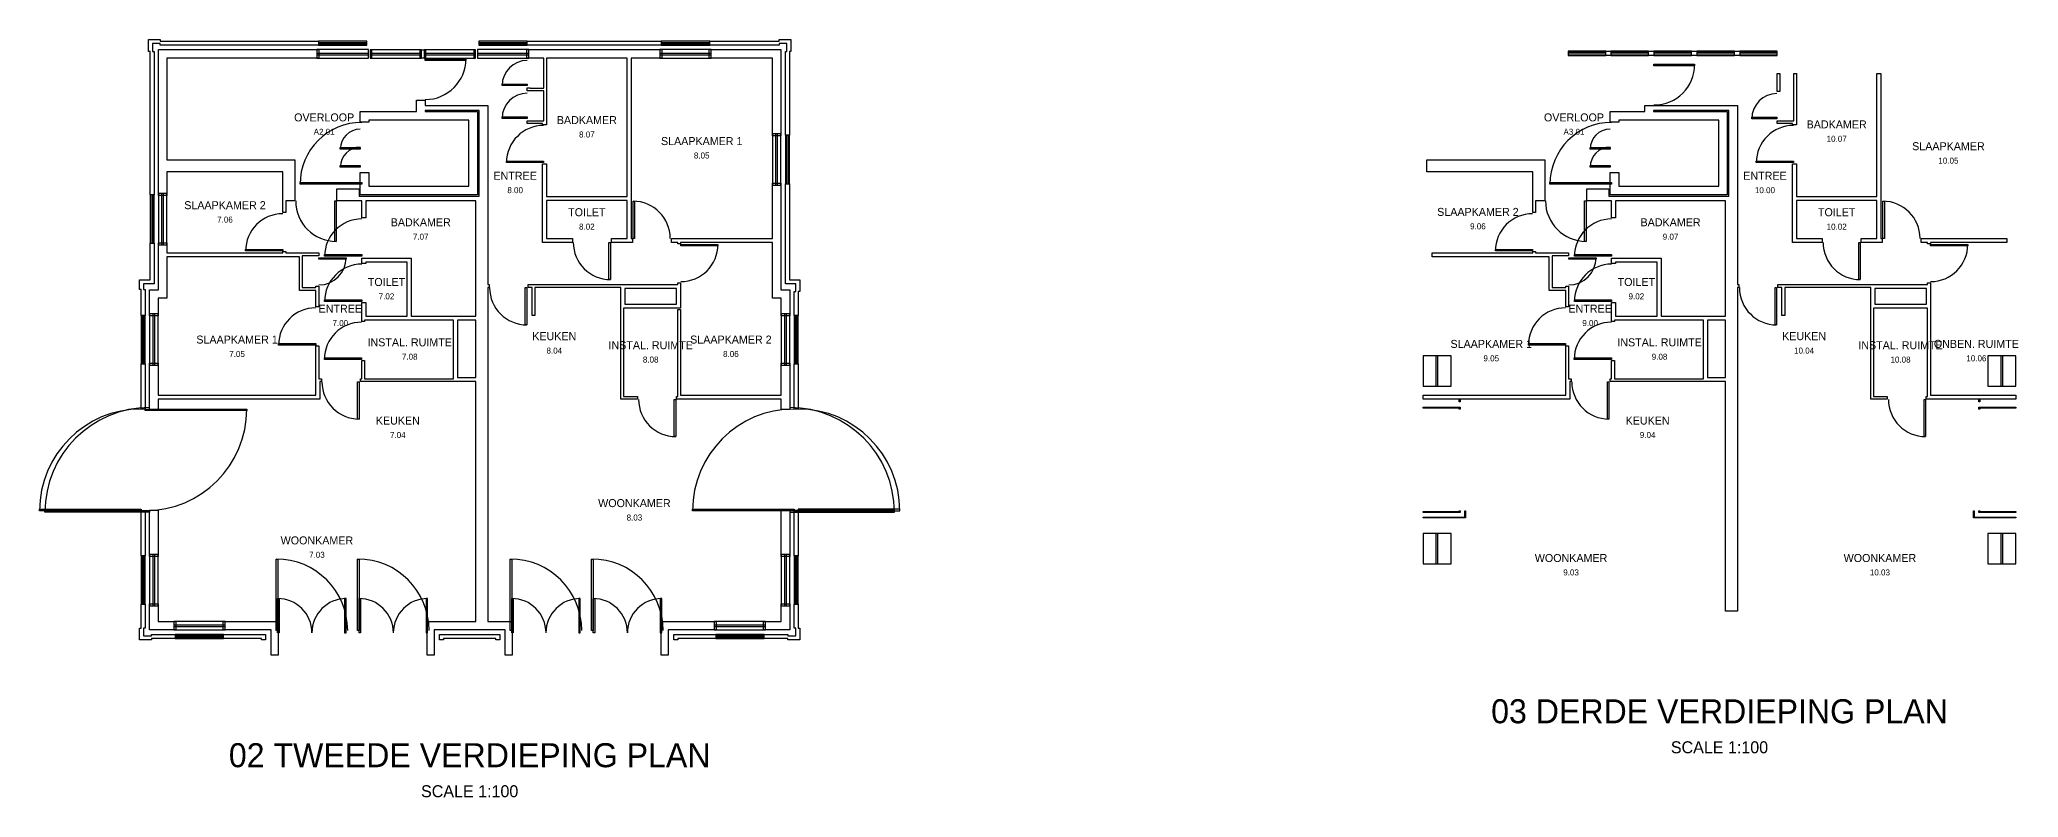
# Model space of a CAD drawing. Header units: metres. Extents: x 0 to 115, y -4 to 24.
# Drawn here: x 65.28 to 114.74, y -3.28 to 15.65 of the extents above; entities that cross this region are included whole.
import ezdxf
from ezdxf.enums import TextEntityAlignment as Align

# ---------------------------------------------------------------- set-up
doc = ezdxf.new("R2010")
doc.units = ezdxf.units.M
for name, color, linetype in [('A-ANNO-TTLB', 7, 'Continuous'), ('A-AREA-IDEN', 7, 'Continuous'), ('A-DOOR', 7, 'Continuous'), ('A-GLAZ', 7, 'Continuous'), ('A-WALL', 7, 'Continuous')]:
    doc.layers.add(name, color=color, linetype=linetype)

msp = doc.modelspace()

# ---------------------------------------------------------------- linework, layer by layer
at = {"layer": 'A-DOOR'}
for p, q in [((74.918, 15.169), (75.934, 15.169)), ((74.918, 15.129), (74.918, 15.169)), ((75.934, 15.129), (74.918, 15.129)), ((75.934, 15.169), (75.934, 15.129)), ((105.63, 15.032), (106.646, 15.032)), ((105.63, 14.992), (105.63, 15.032)), ((106.646, 14.992), (105.63, 14.992)), ((106.646, 15.032), (106.646, 14.992)), ((76.839, 14.499), (76.839, 14.539)), ((76.839, 14.539), (77.469, 14.539)), ((77.469, 14.499), (76.839, 14.499)), ((77.469, 14.539), (77.469, 14.499)), ((76.839, 13.681), (76.839, 13.721)), ((76.839, 13.721), (77.469, 13.721)), ((77.469, 13.681), (76.839, 13.681)), ((77.469, 13.721), (77.469, 13.681)), ((108.073, 13.671), (108.073, 13.711)), ((108.073, 13.711), (108.703, 13.711)), ((108.703, 13.671), (108.073, 13.671)), ((108.703, 13.711), (108.703, 13.671)), ((72.794, 12.912), (72.794, 12.952)), ((72.794, 12.952), (73.294, 12.952)), ((72.794, 12.912), (72.794, 12.952)), ((72.794, 12.952), (73.294, 12.952)), ((73.294, 12.912), (72.794, 12.912)), ((73.294, 12.912), (72.794, 12.912)), ((73.294, 12.952), (73.294, 12.912)), ((73.294, 12.952), (73.294, 12.912)), ((104.033, 12.912), (104.033, 12.952)), ((104.033, 12.952), (104.533, 12.952)), ((104.033, 12.912), (104.033, 12.952)), ((104.033, 12.952), (104.533, 12.952)), ((104.533, 12.912), (104.033, 12.912)), ((104.533, 12.912), (104.033, 12.912)), ((104.533, 12.952), (104.533, 12.912)), ((104.533, 12.952), (104.533, 12.912)), ((72.794, 12.462), (72.794, 12.502)), ((72.794, 12.502), (73.294, 12.502)), ((72.794, 12.462), (72.794, 12.502)), ((72.794, 12.502), (73.294, 12.502)), ((73.294, 12.462), (72.794, 12.462)), ((73.294, 12.462), (72.794, 12.462)), ((73.294, 12.502), (73.294, 12.462)), ((73.294, 12.502), (73.294, 12.462)), ((76.947, 12.575), (76.947, 12.615)), ((76.947, 12.615), (77.877, 12.615)), ((77.877, 12.575), (76.947, 12.575)), ((77.877, 12.615), (77.877, 12.575)), ((104.033, 12.462), (104.033, 12.502)), ((104.033, 12.502), (104.533, 12.502)), ((104.033, 12.462), (104.033, 12.502)), ((104.033, 12.502), (104.533, 12.502)), ((104.533, 12.462), (104.033, 12.462)), ((104.533, 12.462), (104.033, 12.462)), ((104.533, 12.502), (104.533, 12.462)), ((104.533, 12.502), (104.533, 12.462)), ((108.186, 12.575), (108.186, 12.615)), ((108.186, 12.615), (109.116, 12.615)), ((109.116, 12.575), (108.186, 12.575)), ((109.116, 12.615), (109.116, 12.575)), ((71.789, 12.039), (71.789, 12.079)), ((71.789, 12.079), (73.332, 12.079)), ((73.332, 12.039), (71.789, 12.039)), ((73.332, 12.079), (73.332, 12.039)), ((103.028, 12.039), (103.028, 12.079)), ((103.028, 12.079), (104.571, 12.079)), ((104.571, 12.039), (103.028, 12.039)), ((104.571, 12.079), (104.571, 12.039)), ((72.655, 10.606), (72.655, 11.622)), ((72.655, 11.622), (72.695, 11.622)), ((72.695, 11.622), (72.695, 10.606)), ((80.111, 10.682), (80.111, 11.612)), ((80.111, 11.612), (80.151, 11.612)), ((80.151, 11.612), (80.151, 10.682)), ((103.894, 10.606), (103.894, 11.622)), ((103.894, 11.622), (103.934, 11.622)), ((103.934, 11.622), (103.934, 10.606)), ((111.35, 10.682), (111.35, 11.612)), ((111.35, 11.612), (111.39, 11.612)), ((111.39, 11.612), (111.39, 10.682)), ((70.427, 10.369), (70.427, 10.409)), ((70.427, 10.409), (71.357, 10.409)), ((71.357, 10.409), (71.357, 10.369)), ((72.695, 10.606), (72.655, 10.606)), ((79.508, 9.652), (79.508, 10.582)), ((79.508, 10.582), (79.548, 10.582)), ((79.548, 10.582), (79.548, 9.652)), ((80.151, 10.682), (80.111, 10.682)), ((81.305, 10.533), (82.234, 10.533)), ((81.305, 10.493), (81.305, 10.533)), ((82.234, 10.493), (81.305, 10.493)), ((82.234, 10.533), (82.234, 10.493)), ((101.666, 10.369), (101.666, 10.409)), ((101.666, 10.409), (102.596, 10.409)), ((102.596, 10.409), (102.596, 10.369)), ((103.934, 10.606), (103.894, 10.606)), ((110.747, 9.652), (110.747, 10.582)), ((110.747, 10.582), (110.787, 10.582)), ((110.787, 10.582), (110.787, 9.652)), ((111.39, 10.682), (111.35, 10.682)), ((112.543, 10.533), (113.474, 10.533)), ((112.543, 10.493), (112.543, 10.533)), ((113.474, 10.493), (112.543, 10.493)), ((113.474, 10.533), (113.474, 10.493)), ((71.357, 10.369), (70.427, 10.369)), ((72.262, 10.201), (72.942, 10.201)), ((72.262, 10.161), (72.262, 10.201)), ((72.942, 10.161), (72.262, 10.161)), ((72.402, 10.238), (72.402, 10.278)), ((72.402, 10.278), (73.332, 10.278)), ((73.332, 10.238), (72.402, 10.238)), ((72.942, 10.201), (72.942, 10.161)), ((73.332, 10.278), (73.332, 10.238)), ((102.596, 10.369), (101.666, 10.369)), ((103.501, 10.201), (104.181, 10.201)), ((103.501, 10.161), (103.501, 10.201)), ((104.181, 10.161), (103.501, 10.161)), ((103.641, 10.238), (103.641, 10.278)), ((103.641, 10.278), (104.571, 10.278)), ((104.571, 10.238), (103.641, 10.238)), ((104.181, 10.201), (104.181, 10.161)), ((104.571, 10.278), (104.571, 10.238)), ((77.417, 8.522), (77.417, 9.452)), ((77.417, 9.452), (77.457, 9.452)), ((77.457, 9.452), (77.457, 8.522)), ((79.548, 9.652), (79.508, 9.652)), ((108.656, 8.522), (108.656, 9.452)), ((108.656, 9.452), (108.696, 9.452)), ((108.696, 9.452), (108.696, 8.522)), ((110.787, 9.652), (110.747, 9.652)), ((72.402, 9.11), (72.402, 9.15)), ((72.402, 9.15), (73.332, 9.15)), ((73.332, 9.11), (72.402, 9.11)), ((73.332, 9.15), (73.332, 9.11)), ((103.641, 9.11), (103.641, 9.15)), ((103.641, 9.15), (104.571, 9.15)), ((104.571, 9.11), (103.641, 9.11)), ((104.571, 9.15), (104.571, 9.11)), ((77.457, 8.522), (77.417, 8.522)), ((108.696, 8.522), (108.656, 8.522)), ((71.252, 8.018), (71.252, 8.058)), ((71.252, 8.058), (72.182, 8.058)), ((72.182, 8.018), (71.252, 8.018)), ((72.182, 8.058), (72.182, 8.018)), ((102.491, 8.018), (102.491, 8.058)), ((102.491, 8.058), (103.421, 8.058)), ((103.421, 8.018), (102.491, 8.018)), ((103.421, 8.058), (103.421, 8.018)), ((72.397, 7.66), (72.397, 7.7)), ((72.397, 7.7), (73.327, 7.7)), ((73.327, 7.66), (72.397, 7.66)), ((73.327, 7.7), (73.327, 7.66)), ((103.636, 7.66), (103.636, 7.7)), ((103.636, 7.7), (104.566, 7.7)), ((104.566, 7.66), (103.636, 7.66)), ((104.566, 7.7), (104.566, 7.66)), ((73.226, 6.169), (73.226, 7.099)), ((73.226, 7.099), (73.266, 7.099)), ((73.266, 7.099), (73.266, 6.169)), ((104.465, 6.169), (104.465, 7.099)), ((104.465, 7.099), (104.505, 7.099)), ((104.505, 7.099), (104.505, 6.169)), ((81.141, 5.729), (81.141, 6.659)), ((81.141, 6.659), (81.181, 6.659)), ((81.181, 6.659), (81.181, 5.729)), ((112.38, 5.729), (112.38, 6.659)), ((112.38, 6.659), (112.42, 6.659)), ((112.42, 6.659), (112.42, 5.729)), ((67.918, 6.42), (70.458, 6.42)), ((67.918, 6.38), (67.918, 6.42)), ((70.458, 6.38), (67.918, 6.38)), ((70.458, 6.42), (70.458, 6.38)), ((73.266, 6.169), (73.226, 6.169)), ((104.505, 6.169), (104.465, 6.169)), ((81.181, 5.729), (81.141, 5.729)), ((112.42, 5.729), (112.38, 5.729)), ((65.278, 3.88), (65.278, 3.92)), ((65.278, 3.92), (67.818, 3.92)), ((67.818, 3.88), (65.278, 3.88)), ((65.412, 3.842), (65.412, 3.882)), ((65.412, 3.882), (68.028, 3.882)), ((68.028, 3.842), (65.412, 3.842)), ((67.818, 3.92), (67.818, 3.88)), ((68.028, 3.882), (68.028, 3.842)), ((81.598, 3.88), (81.598, 3.92)), ((81.598, 3.92), (84.138, 3.92)), ((84.138, 3.88), (81.598, 3.88)), ((86.644, 3.882), (84.028, 3.882)), ((84.028, 3.882), (84.028, 3.842)), ((84.028, 3.842), (86.644, 3.842)), ((84.138, 3.92), (84.138, 3.88)), ((86.778, 3.92), (84.238, 3.92)), ((84.238, 3.92), (84.238, 3.88)), ((84.238, 3.88), (86.778, 3.88)), ((86.644, 3.842), (86.644, 3.882)), ((86.778, 3.88), (86.778, 3.92)), ((71.192, 0.885), (71.192, 2.672)), ((71.192, 2.672), (71.232, 2.672)), ((71.232, 2.672), (71.232, 0.885)), ((73.227, 0.885), (73.227, 2.672)), ((73.227, 2.672), (73.267, 2.672)), ((73.267, 2.672), (73.267, 0.885)), ((77.042, 0.885), (77.042, 2.672)), ((77.042, 2.672), (77.082, 2.672)), ((77.082, 2.672), (77.082, 0.885)), ((79.077, 0.885), (79.077, 2.672)), ((79.077, 2.672), (79.117, 2.672)), ((79.117, 2.672), (79.117, 0.885)), ((71.228, 0.827), (71.228, 1.684)), ((71.228, 1.684), (71.268, 1.684)), ((71.268, 1.684), (71.268, 0.827)), ((72.943, 1.684), (72.903, 1.684)), ((72.903, 1.684), (72.903, 0.827)), ((72.943, 0.827), (72.943, 1.684)), ((73.263, 0.827), (73.263, 1.684)), ((73.263, 1.684), (73.303, 1.684)), ((73.303, 1.684), (73.303, 0.827)), ((74.978, 1.684), (74.938, 1.684)), ((74.938, 1.684), (74.938, 0.827)), ((74.978, 0.827), (74.978, 1.684)), ((77.078, 0.827), (77.078, 1.684)), ((77.078, 1.684), (77.118, 1.684)), ((77.118, 1.684), (77.118, 0.827)), ((78.793, 1.684), (78.753, 1.684)), ((78.753, 1.684), (78.753, 0.827)), ((78.793, 0.827), (78.793, 1.684)), ((79.113, 0.827), (79.113, 1.684)), ((79.113, 1.684), (79.153, 1.684)), ((79.153, 1.684), (79.153, 0.827)), ((80.828, 1.684), (80.788, 1.684)), ((80.788, 1.684), (80.788, 0.827)), ((80.828, 0.827), (80.828, 1.684)), ((71.232, 0.885), (71.192, 0.885)), ((71.268, 0.827), (71.228, 0.827)), ((72.903, 0.827), (72.943, 0.827)), ((73.267, 0.885), (73.227, 0.885)), ((73.303, 0.827), (73.263, 0.827)), ((74.938, 0.827), (74.978, 0.827)), ((77.082, 0.885), (77.042, 0.885)), ((77.118, 0.827), (77.078, 0.827)), ((78.753, 0.827), (78.793, 0.827)), ((79.117, 0.885), (79.077, 0.885)), ((79.153, 0.827), (79.113, 0.827)), ((80.788, 0.827), (80.828, 0.827))]:
    msp.add_line(p, q, dxfattribs=at)
for centre, radius, start, end in [((74.918, 15.169), 1.016, -90, 0), ((77.469, 14.499), 0.63, 90, -180), ((105.63, 15.032), 1.016, -90, 0), ((77.469, 13.681), 0.63, 90, -180), ((108.703, 13.671), 0.63, 90, -180), ((73.332, 12.039), 1.543, 90, 180), ((73.294, 12.912), 0.5, 90, 180), ((73.294, 12.912), 0.5, 90, 180), ((77.877, 12.575), 0.93, 90, -180), ((104.571, 12.039), 1.543, 90, 180), ((104.533, 12.912), 0.5, 90, 180), ((104.533, 12.912), 0.5, 90, 180), ((109.116, 12.575), 0.93, 90, -180), ((73.294, 12.462), 0.5, 90, 180), ((73.294, 12.462), 0.5, 90, 180), ((104.533, 12.462), 0.5, 90, 180), ((104.533, 12.462), 0.5, 90, 180), ((72.695, 11.622), 1.016, -180, -90), ((80.111, 10.682), 0.93, 0, 90), ((103.934, 11.622), 1.016, -180, -90), ((111.35, 10.682), 0.93, 0, 90), ((71.357, 10.369), 0.93, 90, -180), ((73.332, 10.238), 0.93, 90, 180), ((102.596, 10.369), 0.93, 90, -180), ((104.571, 10.238), 0.93, 90, 180), ((79.548, 10.582), 0.93, -180, -90), ((81.305, 10.533), 0.93, -90, 0), ((110.787, 10.582), 0.93, -180, -90), ((112.543, 10.533), 0.93, -90, 0), ((72.262, 10.201), 0.68, -90, 0), ((73.332, 9.11), 0.93, 90, -180), ((103.501, 10.201), 0.68, -90, 0), ((104.571, 9.11), 0.93, 90, -180), ((77.457, 9.452), 0.93, -180, -90), ((108.696, 9.452), 0.93, -180, -90), ((72.182, 8.018), 0.93, 90, -180), ((103.421, 8.018), 0.93, 90, -180), ((73.327, 7.66), 0.93, 90, -180), ((104.566, 7.66), 0.93, 90, -180), ((73.266, 7.099), 0.93, -180, -90), ((104.505, 7.099), 0.93, -180, -90), ((68.028, 3.842), 2.616, 90, 180), ((81.181, 6.659), 0.93, -180, -90), ((84.028, 3.842), 2.616, 0, 90), ((112.42, 6.659), 0.93, -180, -90), ((67.818, 3.88), 2.54, 90, 180), ((67.918, 6.42), 2.54, -90, 0), ((84.138, 3.88), 2.54, 90, 180), ((84.238, 3.88), 2.54, 0, 90), ((71.192, 0.885), 1.787, 0, 90), ((73.227, 0.885), 1.787, 0, 90), ((77.042, 0.885), 1.787, 0, 90), ((79.077, 0.885), 1.787, 0, 90), ((71.228, 0.827), 0.858, 0, 90), ((72.943, 0.827), 0.858, 90, -180), ((73.263, 0.827), 0.858, 0, 90), ((74.978, 0.827), 0.858, 90, -180), ((77.078, 0.827), 0.858, 0, 90), ((78.793, 0.827), 0.858, 90, -180), ((79.113, 0.827), 0.858, 0, 90), ((80.828, 0.827), 0.858, 90, -180)]:
    msp.add_arc(centre, radius, start, end, dxfattribs=at)
at = {"layer": 'A-GLAZ'}
for p, q in [((73.496, 15.4), (72.21, 15.4)), ((72.21, 15.4), (72.21, 15.186)), ((73.458, 15.61), (72.248, 15.61)), ((72.248, 15.61), (72.248, 15.51)), ((73.458, 15.61), (72.248, 15.61)), ((72.248, 15.61), (72.248, 15.51)), ((72.248, 15.58), (73.458, 15.58)), ((72.248, 15.58), (73.458, 15.58)), ((72.248, 15.54), (73.458, 15.54)), ((72.248, 15.54), (73.458, 15.54)), ((72.248, 15.51), (73.458, 15.51)), ((72.248, 15.51), (73.458, 15.51)), ((73.458, 15.51), (73.458, 15.61)), ((73.458, 15.51), (73.458, 15.61)), ((73.496, 15.186), (73.496, 15.4)), ((74.826, 15.393), (73.54, 15.393)), ((73.54, 15.393), (73.54, 15.186)), ((74.788, 15.393), (73.578, 15.393)), ((73.578, 15.393), (73.578, 15.186)), ((74.788, 15.393), (73.578, 15.393)), ((73.578, 15.393), (73.578, 15.186)), ((74.788, 15.186), (74.788, 15.393)), ((74.788, 15.186), (74.788, 15.393)), ((74.826, 15.186), (74.826, 15.393)), ((76.176, 15.393), (74.89, 15.393)), ((74.89, 15.393), (74.89, 15.186)), ((76.138, 15.393), (74.928, 15.393)), ((74.928, 15.393), (74.928, 15.186)), ((76.138, 15.393), (74.928, 15.393)), ((74.928, 15.393), (74.928, 15.186)), ((76.138, 15.186), (76.138, 15.393)), ((76.138, 15.186), (76.138, 15.393)), ((76.176, 15.186), (76.176, 15.393)), ((77.506, 15.4), (76.22, 15.4)), ((76.22, 15.4), (76.22, 15.186)), ((77.468, 15.61), (76.258, 15.61)), ((76.258, 15.61), (76.258, 15.51)), ((77.468, 15.61), (76.258, 15.61)), ((76.258, 15.61), (76.258, 15.51)), ((76.258, 15.58), (77.468, 15.58)), ((76.258, 15.58), (77.468, 15.58)), ((76.258, 15.54), (77.468, 15.54)), ((76.258, 15.54), (77.468, 15.54)), ((76.258, 15.51), (77.468, 15.51)), ((76.258, 15.51), (77.468, 15.51)), ((77.468, 15.51), (77.468, 15.61)), ((77.468, 15.51), (77.468, 15.61)), ((77.506, 15.186), (77.506, 15.4)), ((82.066, 15.4), (80.78, 15.4)), ((80.78, 15.4), (80.78, 15.186)), ((82.028, 15.61), (80.818, 15.61)), ((80.818, 15.61), (80.818, 15.51)), ((82.028, 15.61), (80.818, 15.61)), ((80.818, 15.61), (80.818, 15.51)), ((80.818, 15.58), (82.028, 15.58)), ((80.818, 15.58), (82.028, 15.58)), ((80.818, 15.54), (82.028, 15.54)), ((80.818, 15.54), (82.028, 15.54)), ((80.818, 15.51), (82.028, 15.51)), ((80.818, 15.51), (82.028, 15.51)), ((82.028, 15.51), (82.028, 15.61)), ((82.028, 15.51), (82.028, 15.61)), ((82.066, 15.186), (82.066, 15.4)), ((104.423, 15.364), (103.483, 15.364)), ((103.483, 15.364), (103.483, 15.25)), ((104.423, 15.25), (104.423, 15.364)), ((105.494, 15.364), (104.554, 15.364)), ((104.554, 15.364), (104.554, 15.25)), ((105.494, 15.25), (105.494, 15.364)), ((106.57, 15.364), (105.63, 15.364)), ((105.63, 15.364), (105.63, 15.25)), ((106.57, 15.25), (106.57, 15.364)), ((107.641, 15.364), (106.701, 15.364)), ((106.701, 15.364), (106.701, 15.25)), ((107.641, 15.25), (107.641, 15.364)), ((108.712, 15.364), (107.772, 15.364)), ((107.772, 15.364), (107.772, 15.25)), ((108.712, 15.25), (108.712, 15.364)), ((72.21, 15.313), (73.496, 15.313)), ((72.21, 15.273), (73.496, 15.273)), ((72.21, 15.186), (73.496, 15.186)), ((73.54, 15.309), (74.826, 15.309)), ((73.54, 15.27), (74.826, 15.27)), ((73.54, 15.186), (74.826, 15.186)), ((73.578, 15.309), (74.788, 15.309)), ((73.578, 15.309), (74.788, 15.309)), ((73.578, 15.27), (74.788, 15.27)), ((73.578, 15.27), (74.788, 15.27)), ((73.578, 15.186), (74.788, 15.186)), ((73.578, 15.186), (74.788, 15.186)), ((74.89, 15.309), (76.176, 15.309)), ((74.89, 15.27), (76.176, 15.27)), ((74.89, 15.186), (76.176, 15.186)), ((74.928, 15.309), (76.138, 15.309)), ((74.928, 15.309), (76.138, 15.309)), ((74.928, 15.27), (76.138, 15.27)), ((74.928, 15.27), (76.138, 15.27)), ((74.928, 15.186), (76.138, 15.186)), ((74.928, 15.186), (76.138, 15.186)), ((76.22, 15.313), (77.506, 15.313)), ((76.22, 15.273), (77.506, 15.273)), ((76.22, 15.186), (77.506, 15.186)), ((80.78, 15.313), (82.066, 15.313)), ((80.78, 15.273), (82.066, 15.273)), ((80.78, 15.186), (82.066, 15.186)), ((104.423, 15.327), (103.483, 15.327)), ((104.423, 15.287), (103.483, 15.287)), ((103.483, 15.25), (104.423, 15.25)), ((105.494, 15.327), (104.554, 15.327)), ((105.494, 15.287), (104.554, 15.287)), ((104.554, 15.25), (105.494, 15.25)), ((106.57, 15.327), (105.63, 15.327)), ((106.57, 15.287), (105.63, 15.287)), ((105.63, 15.25), (106.57, 15.25)), ((107.641, 15.327), (106.701, 15.327)), ((107.641, 15.287), (106.701, 15.287)), ((106.701, 15.25), (107.641, 15.25)), ((108.712, 15.327), (107.772, 15.327)), ((108.712, 15.287), (107.772, 15.287)), ((107.772, 15.25), (108.712, 15.25)), ((83.808, 13.298), (83.594, 13.298)), ((83.594, 13.298), (83.594, 12.012)), ((83.681, 12.012), (83.681, 13.298)), ((83.721, 12.012), (83.721, 13.298)), ((83.808, 12.012), (83.808, 13.298)), ((84.018, 13.26), (83.918, 13.26)), ((83.918, 13.26), (83.918, 12.05)), ((84.018, 13.26), (83.918, 13.26)), ((83.918, 13.26), (83.918, 12.05)), ((83.948, 12.05), (83.948, 13.26)), ((83.948, 12.05), (83.948, 13.26)), ((83.988, 12.05), (83.988, 13.26)), ((83.988, 12.05), (83.988, 13.26)), ((84.018, 12.05), (84.018, 13.26)), ((84.018, 12.05), (84.018, 13.26)), ((83.594, 12.012), (83.808, 12.012)), ((83.918, 12.05), (84.018, 12.05)), ((83.918, 12.05), (84.018, 12.05)), ((68.138, 11.77), (68.038, 11.77)), ((68.038, 11.77), (68.038, 10.56)), ((68.138, 11.77), (68.038, 11.77)), ((68.038, 11.77), (68.038, 10.56)), ((68.068, 10.56), (68.068, 11.77)), ((68.068, 10.56), (68.068, 11.77)), ((68.108, 10.56), (68.108, 11.77)), ((68.108, 10.56), (68.108, 11.77)), ((68.138, 10.56), (68.138, 11.77)), ((68.138, 10.56), (68.138, 11.77)), ((68.462, 11.808), (68.248, 11.808)), ((68.248, 11.808), (68.248, 10.522)), ((68.335, 10.522), (68.335, 11.808)), ((68.375, 10.522), (68.375, 11.808)), ((68.462, 10.522), (68.462, 11.808)), ((68.038, 10.56), (68.138, 10.56)), ((68.038, 10.56), (68.138, 10.56)), ((68.248, 10.522), (68.462, 10.522)), ((67.918, 8.76), (67.818, 8.76)), ((67.818, 8.76), (67.818, 7.55)), ((67.918, 8.76), (67.818, 8.76)), ((67.818, 8.76), (67.818, 7.55)), ((67.848, 7.55), (67.848, 8.76)), ((67.848, 7.55), (67.848, 8.76)), ((67.888, 7.55), (67.888, 8.76)), ((67.888, 7.55), (67.888, 8.76)), ((67.918, 7.55), (67.918, 8.76)), ((67.918, 7.55), (67.918, 8.76)), ((68.242, 8.798), (68.028, 8.798)), ((68.028, 8.798), (68.028, 7.512)), ((68.115, 7.512), (68.115, 8.798)), ((68.155, 7.512), (68.155, 8.798)), ((68.242, 7.512), (68.242, 8.798)), ((83.814, 8.798), (83.814, 7.512)), ((84.028, 8.798), (83.814, 8.798)), ((83.901, 8.798), (83.901, 7.512)), ((83.941, 8.798), (83.941, 7.512)), ((84.028, 7.512), (84.028, 8.798)), ((84.238, 8.76), (84.138, 8.76)), ((84.138, 8.76), (84.138, 7.55)), ((84.242, 8.76), (84.142, 8.76)), ((84.142, 8.76), (84.142, 7.55)), ((84.168, 7.55), (84.168, 8.76)), ((84.172, 7.55), (84.172, 8.76)), ((84.208, 7.55), (84.208, 8.76)), ((84.212, 7.55), (84.212, 8.76)), ((84.238, 7.55), (84.238, 8.76)), ((84.242, 7.55), (84.242, 8.76)), ((67.818, 7.55), (67.918, 7.55)), ((67.818, 7.55), (67.918, 7.55)), ((68.028, 7.512), (68.242, 7.512)), ((83.814, 7.512), (84.028, 7.512)), ((84.138, 7.55), (84.238, 7.55)), ((84.142, 7.55), (84.242, 7.55)), ((100.557, 7.749), (99.862, 7.749)), ((99.862, 7.749), (99.862, 6.989)), ((100.189, 6.989), (100.189, 7.749)), ((100.229, 6.989), (100.229, 7.749)), ((100.557, 6.989), (100.557, 7.749)), ((114.672, 7.749), (113.977, 7.749)), ((113.977, 7.749), (113.977, 6.989)), ((114.305, 6.989), (114.305, 7.749)), ((114.345, 6.989), (114.345, 7.749)), ((114.672, 6.989), (114.672, 7.749)), ((99.862, 6.989), (100.557, 6.989)), ((113.977, 6.989), (114.672, 6.989)), ((100.557, 3.311), (99.862, 3.311)), ((99.862, 3.311), (99.862, 2.551)), ((100.189, 2.551), (100.189, 3.311)), ((100.229, 2.551), (100.229, 3.311)), ((100.557, 2.551), (100.557, 3.311)), ((114.672, 3.311), (113.977, 3.311)), ((113.977, 3.311), (113.977, 2.551)), ((114.305, 2.551), (114.305, 3.311)), ((114.345, 2.551), (114.345, 3.311)), ((114.672, 2.551), (114.672, 3.311)), ((67.914, 2.75), (67.814, 2.75)), ((67.814, 2.75), (67.814, 1.54)), ((67.918, 2.75), (67.818, 2.75)), ((67.818, 2.75), (67.818, 1.54)), ((67.844, 1.54), (67.844, 2.75)), ((67.848, 1.54), (67.848, 2.75)), ((67.884, 1.54), (67.884, 2.75)), ((67.888, 1.54), (67.888, 2.75)), ((67.914, 1.54), (67.914, 2.75)), ((67.918, 1.54), (67.918, 2.75)), ((68.242, 2.788), (68.028, 2.788)), ((68.028, 2.788), (68.028, 1.502)), ((68.115, 1.502), (68.115, 2.788)), ((68.155, 1.502), (68.155, 2.788)), ((68.242, 1.502), (68.242, 2.788)), ((83.814, 2.788), (83.814, 1.502)), ((84.028, 2.788), (83.814, 2.788)), ((83.901, 2.788), (83.901, 1.502)), ((83.941, 2.788), (83.941, 1.502)), ((84.028, 1.502), (84.028, 2.788)), ((84.238, 2.75), (84.138, 2.75)), ((84.138, 2.75), (84.138, 1.54)), ((84.242, 2.75), (84.142, 2.75)), ((84.142, 2.75), (84.142, 1.54)), ((84.168, 1.54), (84.168, 2.75)), ((84.172, 1.54), (84.172, 2.75)), ((84.208, 1.54), (84.208, 2.75)), ((84.212, 1.54), (84.212, 2.75)), ((84.238, 1.54), (84.238, 2.75)), ((84.242, 1.54), (84.242, 2.75)), ((99.862, 2.551), (100.557, 2.551)), ((113.977, 2.551), (114.672, 2.551)), ((67.814, 1.54), (67.914, 1.54)), ((67.818, 1.54), (67.918, 1.54)), ((68.028, 1.502), (68.242, 1.502)), ((83.814, 1.502), (84.028, 1.502)), ((84.138, 1.54), (84.238, 1.54)), ((84.142, 1.54), (84.242, 1.54)), ((69.916, 1.114), (68.63, 1.114)), ((68.63, 1.114), (68.63, 0.9)), ((68.63, 1.027), (69.916, 1.027)), ((69.916, 0.9), (69.916, 1.114)), ((83.426, 1.114), (82.14, 1.114)), ((82.14, 1.114), (82.14, 0.9)), ((82.14, 1.027), (83.426, 1.027)), ((83.426, 0.9), (83.426, 1.114)), ((68.63, 0.987), (69.916, 0.987)), ((68.63, 0.9), (69.916, 0.9)), ((69.878, 0.79), (68.668, 0.79)), ((68.668, 0.79), (68.668, 0.69)), ((69.878, 0.786), (68.668, 0.786)), ((68.668, 0.786), (68.668, 0.686)), ((68.668, 0.76), (69.878, 0.76)), ((68.668, 0.756), (69.878, 0.756)), ((68.668, 0.72), (69.878, 0.72)), ((68.668, 0.716), (69.878, 0.716)), ((68.668, 0.69), (69.878, 0.69)), ((68.668, 0.686), (69.878, 0.686)), ((69.878, 0.69), (69.878, 0.79)), ((69.878, 0.686), (69.878, 0.786)), ((82.14, 0.987), (83.426, 0.987)), ((82.14, 0.9), (83.426, 0.9)), ((83.388, 0.79), (82.178, 0.79)), ((82.178, 0.79), (82.178, 0.69)), ((83.388, 0.786), (82.178, 0.786)), ((82.178, 0.786), (82.178, 0.686)), ((82.178, 0.76), (83.388, 0.76)), ((82.178, 0.756), (83.388, 0.756)), ((82.178, 0.72), (83.388, 0.72)), ((82.178, 0.716), (83.388, 0.716)), ((82.178, 0.69), (83.388, 0.69)), ((82.178, 0.686), (83.388, 0.686)), ((83.388, 0.69), (83.388, 0.79)), ((83.388, 0.686), (83.388, 0.786))]:
    msp.add_line(p, q, dxfattribs=at)
at = {"layer": 'A-WALL'}
for p, q in [((67.998, 15.355), (67.998, 15.65)), ((67.998, 15.65), (68.293, 15.65)), ((68.038, 15.355), (67.998, 15.355)), ((68.038, 11.77), (68.038, 15.355)), ((68.293, 15.55), (68.098, 15.55)), ((68.098, 15.55), (68.098, 15.355)), ((68.098, 15.355), (68.138, 15.355)), ((68.138, 15.355), (68.138, 11.77)), ((68.248, 11.758), (68.248, 15.4)), ((68.248, 15.4), (72.26, 15.4)), ((68.293, 15.65), (68.293, 15.61)), ((68.293, 15.61), (72.248, 15.61)), ((68.293, 15.51), (68.293, 15.55)), ((72.248, 15.51), (68.293, 15.51)), ((72.248, 15.61), (72.248, 15.51)), ((72.26, 15.4), (72.26, 15.186)), ((74.798, 15.186), (74.798, 15.393)), ((74.798, 15.393), (74.918, 15.393)), ((74.918, 15.393), (74.918, 15.186)), ((77.456, 15.186), (77.456, 15.4)), ((77.456, 15.4), (80.83, 15.4)), ((77.468, 15.51), (77.468, 15.61)), ((77.468, 15.61), (80.818, 15.61)), ((80.818, 15.51), (77.468, 15.51)), ((80.818, 15.61), (80.818, 15.51)), ((80.83, 15.4), (80.83, 15.186)), ((82.016, 15.186), (82.016, 15.4)), ((82.016, 15.4), (83.808, 15.4)), ((82.028, 15.51), (82.028, 15.61)), ((82.028, 15.61), (83.763, 15.61)), ((83.763, 15.51), (82.028, 15.51)), ((83.763, 15.61), (83.763, 15.65)), ((83.763, 15.65), (84.058, 15.65)), ((83.763, 15.55), (83.763, 15.51)), ((83.958, 15.55), (83.763, 15.55)), ((83.808, 15.4), (83.808, 13.248)), ((83.918, 13.26), (83.918, 15.355)), ((83.918, 15.355), (83.958, 15.355)), ((83.958, 15.355), (83.958, 15.55)), ((84.058, 15.355), (84.018, 15.355)), ((84.018, 15.355), (84.018, 13.26)), ((84.058, 15.65), (84.058, 15.355)), ((104.423, 15.25), (104.423, 15.364)), ((104.423, 15.364), (104.554, 15.364)), ((104.554, 15.364), (104.554, 15.25)), ((105.494, 15.25), (105.494, 15.364)), ((105.494, 15.364), (105.63, 15.364)), ((105.63, 15.364), (105.63, 15.25)), ((106.57, 15.25), (106.57, 15.364)), ((106.57, 15.364), (106.701, 15.364)), ((106.701, 15.364), (106.701, 15.25)), ((107.641, 15.25), (107.641, 15.364)), ((107.641, 15.364), (107.772, 15.364)), ((107.772, 15.364), (107.772, 15.25)), ((72.26, 15.186), (68.462, 15.186)), ((68.462, 15.186), (68.462, 12.646)), ((74.918, 15.186), (74.798, 15.186)), ((77.882, 15.186), (77.456, 15.186)), ((77.882, 14.439), (77.882, 15.186)), ((79.962, 15.186), (77.952, 15.186)), ((77.952, 15.186), (77.952, 13.519)), ((79.962, 11.732), (79.962, 15.186)), ((80.83, 15.186), (80.062, 15.186)), ((80.062, 15.186), (80.062, 10.682)), ((83.594, 15.186), (82.016, 15.186)), ((83.594, 13.248), (83.594, 15.186)), ((104.554, 15.25), (104.423, 15.25)), ((105.63, 15.25), (105.494, 15.25)), ((106.701, 15.25), (106.57, 15.25)), ((107.772, 15.25), (107.641, 15.25)), ((77.469, 14.369), (77.469, 14.441)), ((77.469, 14.441), (77.539, 14.441)), ((77.882, 14.369), (77.469, 14.369)), ((77.539, 14.441), (77.539, 14.439)), ((77.539, 14.439), (77.882, 14.439)), ((77.882, 13.624), (77.882, 14.369)), ((108.708, 14.805), (108.778, 14.805)), ((108.708, 14.349), (108.708, 14.805)), ((108.778, 14.349), (108.708, 14.349)), ((108.778, 14.805), (108.778, 14.349)), ((109.121, 13.624), (109.121, 14.805)), ((109.121, 14.805), (109.191, 14.805)), ((109.191, 14.805), (109.191, 13.519)), ((111.201, 11.732), (111.201, 14.805)), ((111.201, 14.805), (111.301, 14.805)), ((111.301, 14.805), (111.301, 10.682)), ((73.294, 13.591), (73.294, 13.85)), ((73.294, 13.85), (74.701, 13.85)), ((74.701, 13.85), (74.701, 14.136)), ((74.701, 14.136), (74.915, 14.136)), ((74.915, 14.136), (74.915, 14)), ((74.915, 14), (76.478, 14)), ((76.264, 13.88), (74.915, 13.88)), ((74.915, 13.88), (74.915, 13.85)), ((74.915, 13.85), (76.222, 13.85)), ((76.222, 13.85), (76.222, 11.772)), ((76.264, 11.742), (76.264, 13.88)), ((76.478, 14), (76.478, 9.527)), ((104.533, 13.591), (104.533, 13.85)), ((104.533, 13.85), (105.403, 13.85)), ((105.403, 13.85), (105.403, 14)), ((105.403, 14), (107.717, 14)), ((107.503, 13.88), (105.617, 13.88)), ((105.617, 13.88), (105.617, 13.85)), ((105.617, 13.85), (107.461, 13.85)), ((107.461, 13.85), (107.461, 11.772)), ((107.503, 11.742), (107.503, 13.88)), ((107.717, 14), (107.717, 9.527)), ((73.508, 13.591), (73.294, 13.591)), ((76.008, 13.636), (73.508, 13.636)), ((73.508, 13.636), (73.508, 13.591)), ((76.008, 11.986), (76.008, 13.636)), ((77.469, 13.554), (77.469, 13.624)), ((77.469, 13.624), (77.882, 13.624)), ((77.852, 13.554), (77.469, 13.554)), ((77.852, 13.519), (77.852, 13.554)), ((77.952, 13.519), (77.852, 13.519)), ((104.747, 13.591), (104.533, 13.591)), ((107.247, 13.636), (104.747, 13.636)), ((104.747, 13.636), (104.747, 13.591)), ((107.247, 11.986), (107.247, 13.636)), ((108.708, 13.554), (108.708, 13.624)), ((108.708, 13.624), (109.121, 13.624)), ((109.091, 13.554), (108.708, 13.554)), ((109.091, 13.519), (109.091, 13.554)), ((109.191, 13.519), (109.091, 13.519)), ((83.808, 13.248), (83.594, 13.248)), ((84.018, 13.26), (83.918, 13.26)), ((68.462, 12.646), (71.662, 12.646)), ((71.662, 12.646), (71.662, 11.622)), ((77.852, 10.582), (77.852, 12.544)), ((77.852, 12.544), (77.952, 12.544)), ((77.952, 12.544), (77.952, 11.732)), ((99.955, 12.646), (102.901, 12.646)), ((99.955, 12.346), (99.955, 12.646)), ((102.901, 12.646), (102.901, 11.622)), ((109.091, 10.582), (109.091, 12.544)), ((109.091, 12.544), (109.191, 12.544)), ((109.191, 12.544), (109.191, 11.732)), ((71.362, 12.346), (68.462, 12.346)), ((68.462, 12.346), (68.462, 11.758)), ((71.362, 11.33), (71.362, 12.346)), ((72.712, 11.622), (72.712, 11.922)), ((72.712, 11.922), (73.264, 11.922)), ((73.264, 11.922), (73.264, 11.742)), ((73.294, 11.772), (73.294, 12.331)), ((73.294, 12.331), (73.508, 12.331)), ((73.508, 12.331), (73.508, 11.986)), ((73.508, 11.986), (76.008, 11.986)), ((83.594, 10.682), (83.594, 12.062)), ((83.594, 12.062), (83.808, 12.062)), ((83.808, 12.062), (83.808, 9.4)), ((83.918, 9.55), (83.918, 12.05)), ((83.918, 12.05), (84.018, 12.05)), ((84.018, 12.05), (84.018, 9.65)), ((102.601, 12.346), (99.955, 12.346)), ((102.601, 11.33), (102.601, 12.346)), ((103.951, 11.622), (103.951, 11.922)), ((103.951, 11.922), (104.503, 11.922)), ((104.503, 11.922), (104.503, 11.742)), ((104.533, 11.772), (104.533, 12.331)), ((104.533, 12.331), (104.747, 12.331)), ((104.747, 12.331), (104.747, 11.986)), ((104.747, 11.986), (107.247, 11.986)), ((68.138, 11.77), (68.038, 11.77)), ((68.462, 11.758), (68.248, 11.758)), ((71.662, 11.622), (71.432, 11.622)), ((71.432, 11.622), (71.432, 11.33)), ((73.332, 11.622), (72.712, 11.622)), ((73.264, 11.742), (76.264, 11.742)), ((76.222, 11.772), (73.294, 11.772)), ((73.332, 11.199), (73.332, 11.622)), ((76.178, 11.622), (73.432, 11.622)), ((73.432, 11.622), (73.432, 11.199)), ((76.178, 8.739), (76.178, 11.622)), ((77.952, 11.732), (79.962, 11.732)), ((79.962, 11.632), (77.952, 11.632)), ((77.952, 11.632), (77.952, 10.682)), ((79.962, 10.682), (79.962, 11.632)), ((102.901, 11.622), (102.671, 11.622)), ((102.671, 11.622), (102.671, 11.33)), ((104.571, 11.622), (103.951, 11.622)), ((104.503, 11.742), (107.503, 11.742)), ((107.461, 11.772), (104.533, 11.772)), ((104.571, 11.199), (104.571, 11.622)), ((107.417, 11.622), (104.671, 11.622)), ((104.671, 11.622), (104.671, 11.199)), ((107.417, 8.739), (107.417, 11.622)), ((109.191, 11.732), (111.201, 11.732)), ((111.201, 11.632), (109.191, 11.632)), ((109.191, 11.632), (109.191, 10.682)), ((111.201, 10.682), (111.201, 11.632)), ((71.432, 11.33), (71.362, 11.33)), ((73.432, 11.199), (73.332, 11.199)), ((102.671, 11.33), (102.601, 11.33)), ((104.671, 11.199), (104.571, 11.199)), ((68.038, 9.65), (68.038, 10.56)), ((68.038, 10.56), (68.138, 10.56)), ((68.138, 10.56), (68.138, 9.55)), ((68.248, 10.572), (68.462, 10.572)), ((68.248, 9.4), (68.248, 10.572)), ((68.462, 10.572), (68.462, 10.32)), ((78.596, 10.582), (77.852, 10.582)), ((77.952, 10.682), (78.596, 10.682)), ((78.596, 10.682), (78.596, 10.582)), ((79.571, 10.582), (79.571, 10.682)), ((79.571, 10.682), (79.962, 10.682)), ((80.097, 10.582), (79.571, 10.582)), ((80.062, 10.682), (80.097, 10.682)), ((80.097, 10.682), (80.097, 10.582)), ((81.072, 10.582), (81.072, 10.682)), ((81.072, 10.682), (83.594, 10.682)), ((81.23, 10.582), (81.072, 10.582)), ((81.23, 10.547), (81.23, 10.582)), ((81.299, 10.547), (81.23, 10.547)), ((83.594, 10.582), (81.299, 10.582)), ((81.299, 10.582), (81.299, 10.547)), ((83.594, 9.186), (83.594, 10.582)), ((109.834, 10.582), (109.091, 10.582)), ((109.191, 10.682), (109.834, 10.682)), ((109.834, 10.682), (109.834, 10.582)), ((110.809, 10.582), (110.809, 10.682)), ((110.809, 10.682), (111.201, 10.682)), ((111.336, 10.582), (110.809, 10.582)), ((111.301, 10.682), (111.336, 10.682)), ((111.336, 10.682), (111.336, 10.582)), ((112.311, 10.582), (112.311, 10.682)), ((112.311, 10.682), (114.452, 10.682)), ((112.469, 10.582), (112.311, 10.582)), ((112.469, 10.547), (112.469, 10.582)), ((112.538, 10.547), (112.469, 10.547)), ((114.452, 10.582), (112.538, 10.582)), ((112.538, 10.582), (112.538, 10.547)), ((114.452, 10.682), (114.452, 10.582)), ((68.462, 10.32), (71.362, 10.32)), ((71.774, 10.22), (68.462, 10.22)), ((68.462, 10.22), (68.462, 9.186)), ((71.362, 10.32), (71.362, 10.355)), ((71.362, 10.355), (71.432, 10.355)), ((71.432, 10.355), (71.432, 10.32)), ((71.432, 10.32), (72.257, 10.32)), ((71.774, 9.385), (71.774, 10.22)), ((72.257, 10.25), (71.844, 10.25)), ((71.844, 10.25), (71.844, 9.455)), ((72.257, 10.32), (72.257, 10.25)), ((73.332, 10.054), (73.332, 10.189)), ((73.332, 10.189), (74.567, 10.189)), ((73.432, 10.054), (73.332, 10.054)), ((74.467, 10.089), (73.432, 10.089)), ((73.432, 10.089), (73.432, 10.054)), ((74.467, 8.739), (74.467, 10.089)), ((74.567, 10.189), (74.567, 8.739)), ((100.082, 10.22), (100.082, 10.32)), ((100.082, 10.32), (102.601, 10.32)), ((103.013, 10.22), (100.082, 10.22)), ((102.601, 10.32), (102.601, 10.355)), ((102.601, 10.355), (102.671, 10.355)), ((102.671, 10.355), (102.671, 10.32)), ((102.671, 10.32), (103.496, 10.32)), ((103.013, 9.385), (103.013, 10.22)), ((103.496, 10.25), (103.083, 10.25)), ((103.083, 10.25), (103.083, 9.455)), ((103.496, 10.32), (103.496, 10.25)), ((104.571, 10.054), (104.571, 10.189)), ((104.571, 10.189), (105.806, 10.189)), ((104.671, 10.054), (104.571, 10.054)), ((105.706, 10.089), (104.671, 10.089)), ((104.671, 10.089), (104.671, 10.054)), ((105.706, 8.739), (105.706, 10.089)), ((105.806, 10.189), (105.806, 8.739)), ((67.778, 9.405), (67.778, 9.65)), ((67.778, 9.65), (68.038, 9.65)), ((67.818, 9.405), (67.778, 9.405)), ((67.818, 8.76), (67.818, 9.405)), ((68.138, 9.55), (67.878, 9.55)), ((67.878, 9.55), (67.878, 9.405)), ((67.878, 9.405), (67.918, 9.405)), ((67.918, 9.405), (67.918, 8.76)), ((68.028, 8.748), (68.028, 9.4)), ((68.028, 9.4), (68.248, 9.4)), ((71.844, 9.455), (72.187, 9.455)), ((72.187, 9.455), (72.187, 9.49)), ((72.187, 9.49), (72.257, 9.49)), ((72.257, 9.49), (72.257, 8.971)), ((76.478, 9.527), (76.513, 9.527)), ((76.513, 9.457), (76.478, 9.457)), ((76.478, 9.457), (76.478, 1.114)), ((76.513, 9.527), (76.513, 9.457)), ((77.488, 9.457), (77.488, 9.527)), ((77.488, 9.527), (81.23, 9.527)), ((77.588, 9.457), (77.488, 9.457)), ((77.588, 8.757), (77.588, 9.457)), ((79.808, 9.457), (77.657, 9.457)), ((77.657, 9.457), (77.657, 8.757)), ((79.808, 6.664), (79.808, 9.457)), ((81.2, 9.427), (79.907, 9.427)), ((79.907, 9.427), (79.907, 9.037)), ((81.2, 9.037), (81.2, 9.427)), ((81.23, 9.527), (81.23, 9.572)), ((81.23, 9.572), (81.299, 9.572)), ((81.299, 9.572), (81.299, 8.937)), ((83.808, 9.4), (84.028, 9.4)), ((84.178, 9.55), (83.918, 9.55)), ((84.018, 9.65), (84.278, 9.65)), ((84.028, 9.4), (84.028, 8.748)), ((84.178, 9.355), (84.178, 9.55)), ((84.278, 9.65), (84.278, 9.355)), ((103.083, 9.455), (103.426, 9.455)), ((103.426, 9.455), (103.426, 9.49)), ((103.426, 9.49), (103.496, 9.49)), ((103.496, 9.49), (103.496, 8.971)), ((107.717, 9.527), (107.752, 9.527)), ((107.752, 9.457), (107.717, 9.457)), ((107.717, 9.457), (107.717, 1.368)), ((107.752, 9.527), (107.752, 9.457)), ((108.727, 9.457), (108.727, 9.527)), ((108.727, 9.527), (112.469, 9.527)), ((108.826, 9.457), (108.727, 9.457)), ((108.826, 8.757), (108.826, 9.457)), ((111.046, 9.457), (108.897, 9.457)), ((108.897, 9.457), (108.897, 8.757)), ((111.046, 6.664), (111.046, 9.457)), ((111.147, 9.427), (111.147, 9.037)), ((112.439, 9.427), (111.147, 9.427)), ((112.439, 9.037), (112.439, 9.427)), ((112.469, 9.527), (112.469, 9.572)), ((112.469, 9.572), (112.538, 9.572)), ((112.538, 9.572), (112.538, 6.764)), ((68.462, 9.186), (68.242, 9.186)), ((68.242, 9.186), (68.242, 8.748)), ((72.187, 9.385), (71.774, 9.385)), ((72.187, 8.971), (72.187, 9.385)), ((72.257, 8.971), (72.187, 8.971)), ((73.332, 8.604), (73.332, 9.079)), ((73.332, 9.079), (73.432, 9.079)), ((73.432, 9.079), (73.432, 8.739)), ((81.299, 8.937), (79.877, 8.937)), ((79.877, 8.937), (79.877, 6.734)), ((79.907, 9.037), (81.2, 9.037)), ((81.23, 6.734), (81.23, 8.907)), ((81.23, 8.907), (81.299, 8.907)), ((81.299, 8.907), (81.299, 6.764)), ((83.814, 9.186), (83.594, 9.186)), ((83.814, 8.748), (83.814, 9.186)), ((84.138, 8.76), (84.138, 9.355)), ((84.138, 9.355), (84.178, 9.355)), ((84.278, 9.355), (84.238, 9.355)), ((84.238, 9.355), (84.238, 8.76)), ((103.426, 9.385), (103.013, 9.385)), ((103.426, 8.971), (103.426, 9.385)), ((103.496, 8.971), (103.426, 8.971)), ((104.571, 8.604), (104.571, 9.079)), ((104.571, 9.079), (104.671, 9.079)), ((104.671, 9.079), (104.671, 8.739)), ((112.469, 8.937), (111.117, 8.937)), ((111.117, 8.937), (111.117, 6.734)), ((111.147, 9.037), (112.439, 9.037)), ((112.469, 6.734), (112.469, 8.937)), ((67.918, 8.76), (67.818, 8.76)), ((68.242, 8.748), (68.028, 8.748)), ((73.402, 8.604), (73.332, 8.604)), ((75.628, 8.639), (73.402, 8.639)), ((73.402, 8.639), (73.402, 8.604)), ((73.432, 8.739), (74.467, 8.739)), ((74.567, 8.739), (76.178, 8.739)), ((75.628, 7.174), (75.628, 8.639)), ((75.728, 8.639), (75.728, 7.204)), ((76.178, 8.639), (75.728, 8.639)), ((76.178, 7.204), (76.178, 8.639)), ((77.657, 8.757), (77.588, 8.757)), ((84.028, 8.748), (83.814, 8.748)), ((84.238, 8.76), (84.138, 8.76)), ((104.641, 8.604), (104.571, 8.604)), ((106.867, 8.639), (104.641, 8.639)), ((104.641, 8.639), (104.641, 8.604)), ((104.671, 8.739), (105.706, 8.739)), ((105.806, 8.739), (107.417, 8.739)), ((106.867, 7.174), (106.867, 8.639)), ((107.417, 8.639), (106.967, 8.639)), ((106.967, 8.639), (106.967, 7.204)), ((107.417, 7.204), (107.417, 8.639)), ((108.897, 8.757), (108.826, 8.757)), ((72.187, 6.764), (72.187, 7.996)), ((72.187, 7.996), (72.257, 7.996)), ((72.257, 7.996), (72.257, 7.174)), ((103.426, 7.996), (103.496, 7.996)), ((103.426, 6.764), (103.426, 7.996)), ((103.496, 7.996), (103.496, 7.174)), ((67.818, 6.42), (67.818, 7.55)), ((67.818, 7.55), (67.918, 7.55)), ((67.918, 7.55), (67.918, 6.42)), ((68.028, 6.408), (68.028, 7.562)), ((68.028, 7.562), (68.242, 7.562)), ((68.242, 7.562), (68.242, 6.764)), ((73.332, 7.174), (73.332, 7.629)), ((73.332, 7.629), (73.402, 7.629)), ((73.402, 7.629), (73.402, 7.174)), ((83.814, 6.764), (83.814, 7.562)), ((83.814, 7.562), (84.028, 7.562)), ((84.028, 7.562), (84.028, 6.408)), ((84.138, 6.42), (84.138, 7.55)), ((84.138, 7.55), (84.238, 7.55)), ((84.238, 7.55), (84.238, 6.42)), ((104.571, 7.174), (104.571, 7.629)), ((104.571, 7.629), (104.641, 7.629)), ((104.641, 7.629), (104.641, 7.174)), ((72.257, 7.174), (72.322, 7.174)), ((72.322, 7.104), (72.287, 7.104)), ((72.287, 7.104), (72.287, 6.664)), ((72.322, 7.174), (72.322, 7.104)), ((73.297, 7.104), (73.297, 7.174)), ((73.297, 7.174), (73.332, 7.174)), ((76.178, 7.104), (73.297, 7.104)), ((73.402, 7.174), (75.628, 7.174)), ((75.728, 7.204), (76.178, 7.204)), ((76.178, 1.114), (76.178, 7.104)), ((103.496, 7.174), (103.561, 7.174)), ((103.561, 7.104), (103.526, 7.104)), ((103.526, 7.104), (103.526, 6.664)), ((103.561, 7.174), (103.561, 7.104)), ((104.536, 7.104), (104.536, 7.174)), ((104.536, 7.174), (104.571, 7.174)), ((107.417, 7.104), (104.536, 7.104)), ((104.641, 7.174), (106.867, 7.174)), ((106.967, 7.204), (107.417, 7.204)), ((107.417, 1.368), (107.417, 7.104)), ((68.242, 6.764), (72.187, 6.764)), ((68.242, 6.664), (68.242, 6.408)), ((72.287, 6.664), (68.242, 6.664)), ((80.219, 6.664), (79.808, 6.664)), ((79.877, 6.734), (80.219, 6.734)), ((80.219, 6.734), (80.219, 6.664)), ((81.195, 6.664), (81.195, 6.734)), ((81.195, 6.734), (81.23, 6.734)), ((83.814, 6.664), (81.195, 6.664)), ((81.299, 6.764), (83.814, 6.764)), ((83.814, 6.408), (83.814, 6.664)), ((99.862, 6.664), (99.862, 6.764)), ((99.862, 6.764), (103.426, 6.764)), ((103.526, 6.664), (99.862, 6.664)), ((99.862, 6.462), (100.782, 6.462)), ((99.862, 6.442), (99.862, 6.462)), ((100.762, 6.442), (99.862, 6.442)), ((100.762, 6.597), (100.762, 6.654)), ((100.762, 6.654), (100.782, 6.654)), ((100.782, 6.597), (100.762, 6.597)), ((100.762, 6.42), (100.762, 6.442)), ((100.782, 6.654), (100.782, 6.597)), ((100.782, 6.462), (100.782, 6.42)), ((111.459, 6.664), (111.046, 6.664)), ((111.117, 6.734), (111.459, 6.734)), ((111.459, 6.734), (111.459, 6.664)), ((112.433, 6.664), (112.433, 6.734)), ((112.433, 6.734), (112.469, 6.734)), ((114.672, 6.664), (112.433, 6.664)), ((112.538, 6.764), (114.672, 6.764)), ((113.752, 6.654), (113.772, 6.654)), ((113.752, 6.597), (113.752, 6.654)), ((113.772, 6.597), (113.752, 6.597)), ((113.752, 6.42), (113.752, 6.462)), ((113.752, 6.462), (114.672, 6.462)), ((113.772, 6.654), (113.772, 6.597)), ((114.672, 6.442), (113.772, 6.442)), ((113.772, 6.442), (113.772, 6.42)), ((114.672, 6.764), (114.672, 6.664)), ((114.672, 6.462), (114.672, 6.442)), ((67.918, 6.42), (67.818, 6.42)), ((68.242, 6.408), (68.028, 6.408)), ((84.028, 6.408), (83.814, 6.408)), ((84.238, 6.42), (84.138, 6.42)), ((100.782, 6.42), (100.762, 6.42)), ((113.772, 6.42), (113.752, 6.42)), ((67.818, 2.75), (67.818, 3.88)), ((67.818, 3.88), (67.918, 3.88)), ((67.918, 3.88), (67.918, 2.75)), ((68.028, 2.738), (68.028, 3.892)), ((68.028, 3.892), (68.242, 3.892)), ((68.242, 3.892), (68.242, 2.738)), ((83.814, 2.738), (83.814, 3.892)), ((83.814, 3.892), (84.028, 3.892)), ((84.028, 3.892), (84.028, 2.738)), ((84.138, 2.75), (84.138, 3.88)), ((84.138, 3.88), (84.238, 3.88)), ((84.238, 3.88), (84.238, 2.75)), ((99.862, 3.838), (99.862, 3.858)), ((99.862, 3.858), (100.762, 3.858)), ((100.782, 3.838), (99.862, 3.838)), ((99.862, 3.703), (99.862, 3.718)), ((99.862, 3.718), (100.902, 3.718)), ((100.917, 3.703), (99.862, 3.703)), ((100.762, 3.858), (100.762, 3.88)), ((100.762, 3.88), (100.782, 3.88)), ((100.782, 3.88), (100.782, 3.838)), ((100.902, 3.718), (100.902, 3.88)), ((100.902, 3.88), (100.917, 3.88)), ((100.917, 3.88), (100.917, 3.703)), ((113.617, 3.88), (113.632, 3.88)), ((113.617, 3.703), (113.617, 3.88)), ((114.672, 3.703), (113.617, 3.703)), ((113.632, 3.88), (113.632, 3.718)), ((113.632, 3.718), (114.672, 3.718)), ((113.752, 3.838), (113.752, 3.88)), ((113.752, 3.88), (113.772, 3.88)), ((114.672, 3.838), (113.752, 3.838)), ((113.772, 3.88), (113.772, 3.858)), ((113.772, 3.858), (114.672, 3.858)), ((114.672, 3.858), (114.672, 3.838)), ((114.672, 3.718), (114.672, 3.703)), ((67.918, 2.75), (67.818, 2.75)), ((68.242, 2.738), (68.028, 2.738)), ((84.028, 2.738), (83.814, 2.738)), ((84.238, 2.75), (84.138, 2.75)), ((67.818, 0.945), (67.818, 1.54)), ((67.818, 1.54), (67.918, 1.54)), ((67.918, 1.54), (67.918, 0.945)), ((68.028, 0.9), (68.028, 1.552)), ((68.028, 1.552), (68.242, 1.552)), ((68.242, 1.552), (68.242, 1.114)), ((83.814, 1.114), (83.814, 1.552)), ((83.814, 1.552), (84.028, 1.552)), ((84.028, 1.552), (84.028, 0.9)), ((84.138, 1.54), (84.238, 1.54)), ((84.138, 0.945), (84.138, 1.54)), ((84.238, 1.54), (84.238, 0.945)), ((68.242, 1.114), (68.68, 1.114)), ((68.68, 1.114), (68.68, 0.9)), ((69.866, 0.9), (69.866, 1.114)), ((69.866, 1.114), (71.243, 1.114)), ((71.243, 1.114), (71.243, 0.27)), ((74.963, 1.114), (76.178, 1.114)), ((74.963, 0.27), (74.963, 1.114)), ((76.478, 1.114), (77.093, 1.114)), ((77.093, 1.114), (77.093, 0.27)), ((80.813, 0.27), (80.813, 1.114)), ((80.813, 1.114), (82.19, 1.114)), ((82.19, 1.114), (82.19, 0.9)), ((83.376, 0.9), (83.376, 1.114)), ((83.376, 1.114), (83.814, 1.114)), ((107.717, 1.368), (107.417, 1.368)), ((67.778, 0.65), (67.778, 0.945)), ((67.778, 0.945), (67.818, 0.945)), ((68.073, 0.65), (67.778, 0.65)), ((67.918, 0.945), (67.878, 0.945)), ((67.878, 0.945), (67.878, 0.75)), ((67.878, 0.75), (68.073, 0.75)), ((68.68, 0.9), (68.028, 0.9)), ((68.073, 0.75), (68.073, 0.79)), ((68.073, 0.79), (68.668, 0.79)), ((68.668, 0.69), (68.073, 0.69)), ((68.073, 0.69), (68.073, 0.65)), ((68.668, 0.79), (68.668, 0.69)), ((71.068, 0.9), (69.866, 0.9)), ((69.878, 0.69), (69.878, 0.79)), ((69.878, 0.79), (70.929, 0.79)), ((70.829, 0.69), (69.878, 0.69)), ((70.829, 0.65), (70.829, 0.69)), ((70.929, 0.65), (70.829, 0.65)), ((70.929, 0.79), (70.929, 0.65)), ((71.068, 0.27), (71.068, 0.9)), ((76.918, 0.9), (75.138, 0.9)), ((75.138, 0.9), (75.138, 0.27)), ((75.277, 0.65), (75.277, 0.79)), ((75.277, 0.79), (76.779, 0.79)), ((75.377, 0.65), (75.277, 0.65)), ((76.679, 0.69), (75.377, 0.69)), ((75.377, 0.69), (75.377, 0.65)), ((76.679, 0.65), (76.679, 0.69)), ((76.779, 0.65), (76.679, 0.65)), ((76.779, 0.79), (76.779, 0.65)), ((76.918, 0.27), (76.918, 0.9)), ((82.19, 0.9), (80.988, 0.9)), ((80.988, 0.9), (80.988, 0.27)), ((81.127, 0.65), (81.127, 0.79)), ((81.127, 0.79), (82.178, 0.79)), ((81.227, 0.65), (81.127, 0.65)), ((82.178, 0.69), (81.227, 0.69)), ((81.227, 0.69), (81.227, 0.65)), ((82.178, 0.79), (82.178, 0.69)), ((84.028, 0.9), (83.376, 0.9)), ((83.388, 0.69), (83.388, 0.79)), ((83.388, 0.79), (83.983, 0.79)), ((83.983, 0.69), (83.388, 0.69)), ((83.983, 0.79), (83.983, 0.75)), ((83.983, 0.75), (84.178, 0.75)), ((83.983, 0.65), (83.983, 0.69)), ((84.278, 0.65), (83.983, 0.65)), ((84.178, 0.945), (84.138, 0.945)), ((84.178, 0.75), (84.178, 0.945)), ((84.238, 0.945), (84.278, 0.945)), ((84.278, 0.945), (84.278, 0.65)), ((71.243, 0.27), (71.068, 0.27)), ((75.138, 0.27), (74.963, 0.27)), ((77.093, 0.27), (76.918, 0.27)), ((80.988, 0.27), (80.813, 0.27))]:
    msp.add_line(p, q, dxfattribs=at)

# ---------------------------------------------------------------- texts
at = {"layer": 'A-ANNO-TTLB'}
for s, height, p in [('03 DERDE VERDIEPING PLAN', 0.6, (107.267, -1.132)), ('02 TWEEDE VERDIEPING PLAN', 0.6, (76.028, -2.23)), ('SCALE 1:100', 0.3, (107.267, -2.032)), ('SCALE 1:100', 0.3, (76.028, -3.13))]:
    msp.add_text(s, height=height, dxfattribs=at).set_placement(p, align=Align.MIDDLE_CENTER)
at = {"layer": 'A-AREA-IDEN'}
for s, height, p in [('OVERLOOP', 0.2, (72.391, 13.706)), ('A2.01', 0.15, (72.391, 13.346)), ('BADKAMER', 0.2, (78.957, 13.639)), ('8.07', 0.15, (78.957, 13.279)), ('OVERLOOP', 0.2, (103.63, 13.706)), ('A3.01', 0.15, (103.63, 13.346)), ('BADKAMER', 0.2, (110.196, 13.531)), ('SLAAPKAMER 1', 0.2, (81.828, 13.114)), ('10.07', 0.15, (110.196, 13.171)), ('SLAAPKAMER', 0.2, (112.989, 12.986)), ('8.05', 0.15, (81.828, 12.754)), ('10.05', 0.15, (112.989, 12.626)), ('ENTREE', 0.2, (77.165, 12.248)), ('8.00', 0.15, (77.165, 11.888)), ('ENTREE', 0.2, (108.404, 12.248)), ('10.00', 0.15, (108.404, 11.888)), ('SLAAPKAMER 2', 0.2, (69.912, 11.513)), ('TOILET', 0.2, (78.957, 11.337)), ('SLAAPKAMER 2', 0.2, (101.229, 11.345)), ('TOILET', 0.2, (110.196, 11.337)), ('7.06', 0.15, (69.912, 11.153)), ('BADKAMER', 0.2, (74.805, 11.085)), ('8.02', 0.15, (78.957, 10.977)), ('9.06', 0.15, (101.229, 10.985)), ('BADKAMER', 0.2, (106.044, 11.085)), ('10.02', 0.15, (110.196, 10.977)), ('7.07', 0.15, (74.805, 10.725)), ('9.07', 0.15, (106.044, 10.725)), ('TOILET', 0.2, (73.95, 9.594)), ('TOILET', 0.2, (105.189, 9.594)), ('ENTREE', 0.2, (72.795, 8.927)), ('7.02', 0.15, (73.95, 9.234)), ('ENTREE', 0.2, (104.034, 8.927)), ('9.02', 0.15, (105.189, 9.234)), ('7.00', 0.15, (72.795, 8.567)), ('9.00', 0.15, (104.034, 8.567)), ('SLAAPKAMER 1', 0.2, (70.214, 8.155)), ('INSTAL. RUIMTE', 0.2, (74.53, 8.086)), ('KEUKEN', 0.2, (78.143, 8.24)), ('8.04', 0.15, (78.143, 7.88)), ('INSTAL. RUIMTE', 0.2, (80.553, 8.015)), ('SLAAPKAMER 2', 0.2, (82.557, 8.155)), ('SLAAPKAMER 1', 0.2, (101.562, 8.047)), ('INSTAL. RUIMTE', 0.2, (105.769, 8.086)), ('KEUKEN', 0.2, (109.382, 8.24)), ('10.04', 0.15, (109.382, 7.88)), ('INSTAL. RUIMTE', 0.2, (111.792, 8.015)), ('ONBEN. RUIMTE', 0.2, (113.688, 8.047)), ('7.05', 0.15, (70.214, 7.795)), ('7.08', 0.15, (74.53, 7.726)), ('8.08', 0.15, (80.553, 7.655)), ('8.06', 0.15, (82.557, 7.795)), ('9.05', 0.15, (101.562, 7.687)), ('9.08', 0.15, (105.769, 7.726)), ('10.08', 0.15, (111.792, 7.655)), ('10.06', 0.15, (113.688, 7.687)), ('KEUKEN', 0.2, (74.233, 6.131)), ('KEUKEN', 0.2, (105.471, 6.131)), ('7.04', 0.15, (74.233, 5.771)), ('9.04', 0.15, (105.471, 5.771)), ('WOONKAMER', 0.2, (80.146, 4.069)), ('8.03', 0.15, (80.146, 3.709)), ('WOONKAMER', 0.2, (72.21, 3.137)), ('7.03', 0.15, (72.21, 2.777)), ('WOONKAMER', 0.2, (103.557, 2.697)), ('WOONKAMER', 0.2, (111.277, 2.697)), ('9.03', 0.15, (103.557, 2.337)), ('10.03', 0.15, (111.277, 2.337))]:
    msp.add_text(s, height=height, dxfattribs=at).set_placement(p, align=Align.MIDDLE_CENTER)

doc.saveas('drawing.dxf')
